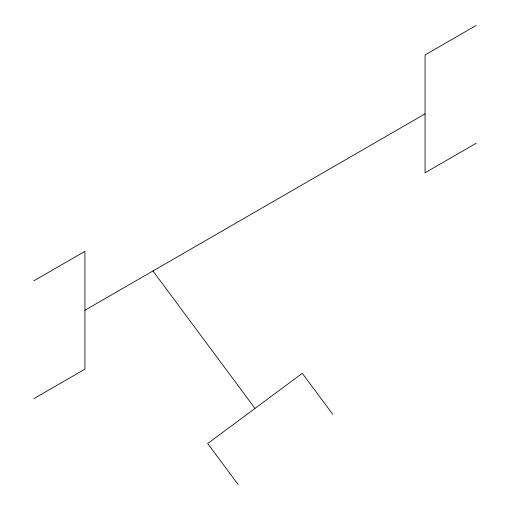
<?xml version="1.0" encoding="UTF-8"?>
<svg xmlns="http://www.w3.org/2000/svg" width="510" height="510" viewBox="0 0 510 510"><rect width="100%" height="100%" fill="white"/><g stroke="black" fill="none" stroke-linecap="round" stroke-linejoin="round"><path stroke-width="0.76" d="M33.921 280.78L84.941 251.328L84.941 369.151L33.921 398.603M476.079 25.5L425.059 54.953L425.059 172.775L476.079 143.323M84.941 310.239L425.059 113.864M332.711 414.273L302.302 373.307L207.697 443.534L238.106 484.5M152.962 270.963L255 408.421"/></g></svg>
